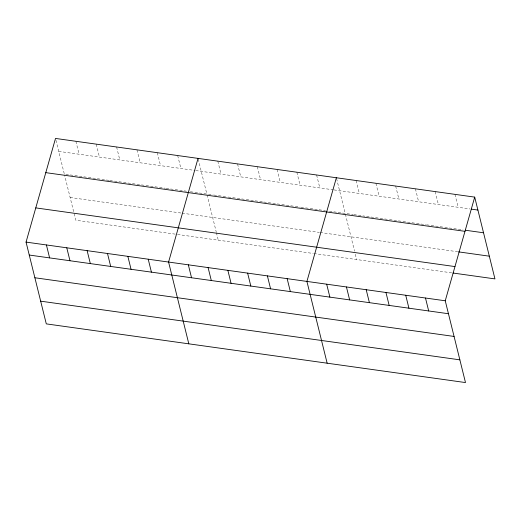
<?xml version="1.0" encoding="UTF-8"?>
<svg xmlns="http://www.w3.org/2000/svg" width="521" height="521" viewBox="0 0 521 521"><rect width="100%" height="100%" fill="white"/><g stroke="black" fill="none" stroke-linecap="round" stroke-linejoin="round"><path stroke-width="0.39" stroke-dasharray="2.6 1.95" d="M58.717 151.377L194.978 170.452M195.759 170.562L333.258 189.813M334.046 189.924L470.007 208.954M108.974 180.344L64.337 174.092L55.701 139.198M109.762 180.455L113.676 181.002M114.457 181.113L165.359 188.237M166.14 188.348L186.505 191.194M190.419 191.748L206.863 194.046L198.227 159.152M208.446 194.268L213.187 194.932M213.981 195.043L226.628 196.814M228.211 197.036L262.988 201.901M263.782 202.011L300.142 207.104M300.936 207.215L304.889 207.768M305.677 207.879L318.324 209.65M319.113 209.761L325.436 210.647M329.389 211.2L337.295 212.308M338.083 212.418L353.108 214.522M353.896 214.632L364.96 216.176M366.543 216.397L383.938 218.833M384.726 218.944L388.679 219.497M389.467 219.608L425.833 224.701M426.621 224.811L444.009 227.247M444.804 227.358L462.987 229.898M70.133 197.498L181.334 213.069M182.116 213.174L319.373 232.392M320.161 232.503L457.712 251.754M175.206 234.137L75.753 220.214L64.532 174.874M177.557 234.47L313.141 253.447M313.929 253.558L452.261 272.926M454.95 194.353L458.154 207.293M435.185 191.585L438.389 204.525M415.426 188.823L418.63 201.764M395.66 186.056L398.865 198.996M375.901 183.288L379.106 196.228M356.136 180.52L359.34 193.46M336.566 178.514L345.202 213.415M345.397 214.19L354.554 251.207M355.302 254.235L356.611 259.536M316.612 174.991L319.816 187.931M296.853 172.223L300.057 185.163M277.087 169.455L280.291 182.396M257.328 166.687L260.533 179.628M237.563 163.926L240.767 176.866M217.804 161.158L221.008 174.099M207.058 194.828L216.215 231.838M216.404 232.594L218.279 240.168M177.681 155.538L180.885 168.478M157.322 152.692L160.52 165.632M136.958 149.84L140.162 162.78M116.6 146.987L119.797 159.927M96.235 144.141L99.439 157.082M75.877 141.289L79.075 154.229"/><path stroke-width="0.78" d="M474.709 197.12L445.247 300.786L465.487 382.564L46.291 323.88L26.05 242.102L55.513 138.436L474.709 197.12L494.95 278.898L453.055 273.037M198.039 158.391L168.576 262.056L188.817 343.834M336.377 177.759L306.915 281.418L327.149 363.196M471.59 209.175L477.913 210.061M465.357 230.23L483.534 232.776M45.789 172.646L464.986 231.331M458.5 251.864L489.33 256.182M35.773 207.892L454.97 266.576M26.05 242.102L445.247 300.786M29.254 255.043L448.451 313.727M34.874 277.758L454.071 336.442M40.664 301.164L459.867 359.848M425.488 298.019L428.685 310.959M405.722 295.251L408.926 308.191M385.963 292.483L389.161 305.423M366.198 289.715L369.402 302.655M346.439 286.954L349.637 299.894M326.674 284.186L329.878 297.126M287.149 278.65L290.353 291.591M267.39 275.889L270.588 288.829M247.625 273.121L250.829 286.062M227.866 270.353L231.064 283.294M208.1 267.586L211.305 280.526M188.341 264.818L191.539 277.758M148.218 259.204L151.416 272.144M127.853 256.352L131.058 269.292M107.495 253.506L110.699 266.446M87.131 250.653L90.335 263.593M66.773 247.801L69.977 260.741M46.408 244.955L49.612 257.895"/></g></svg>
